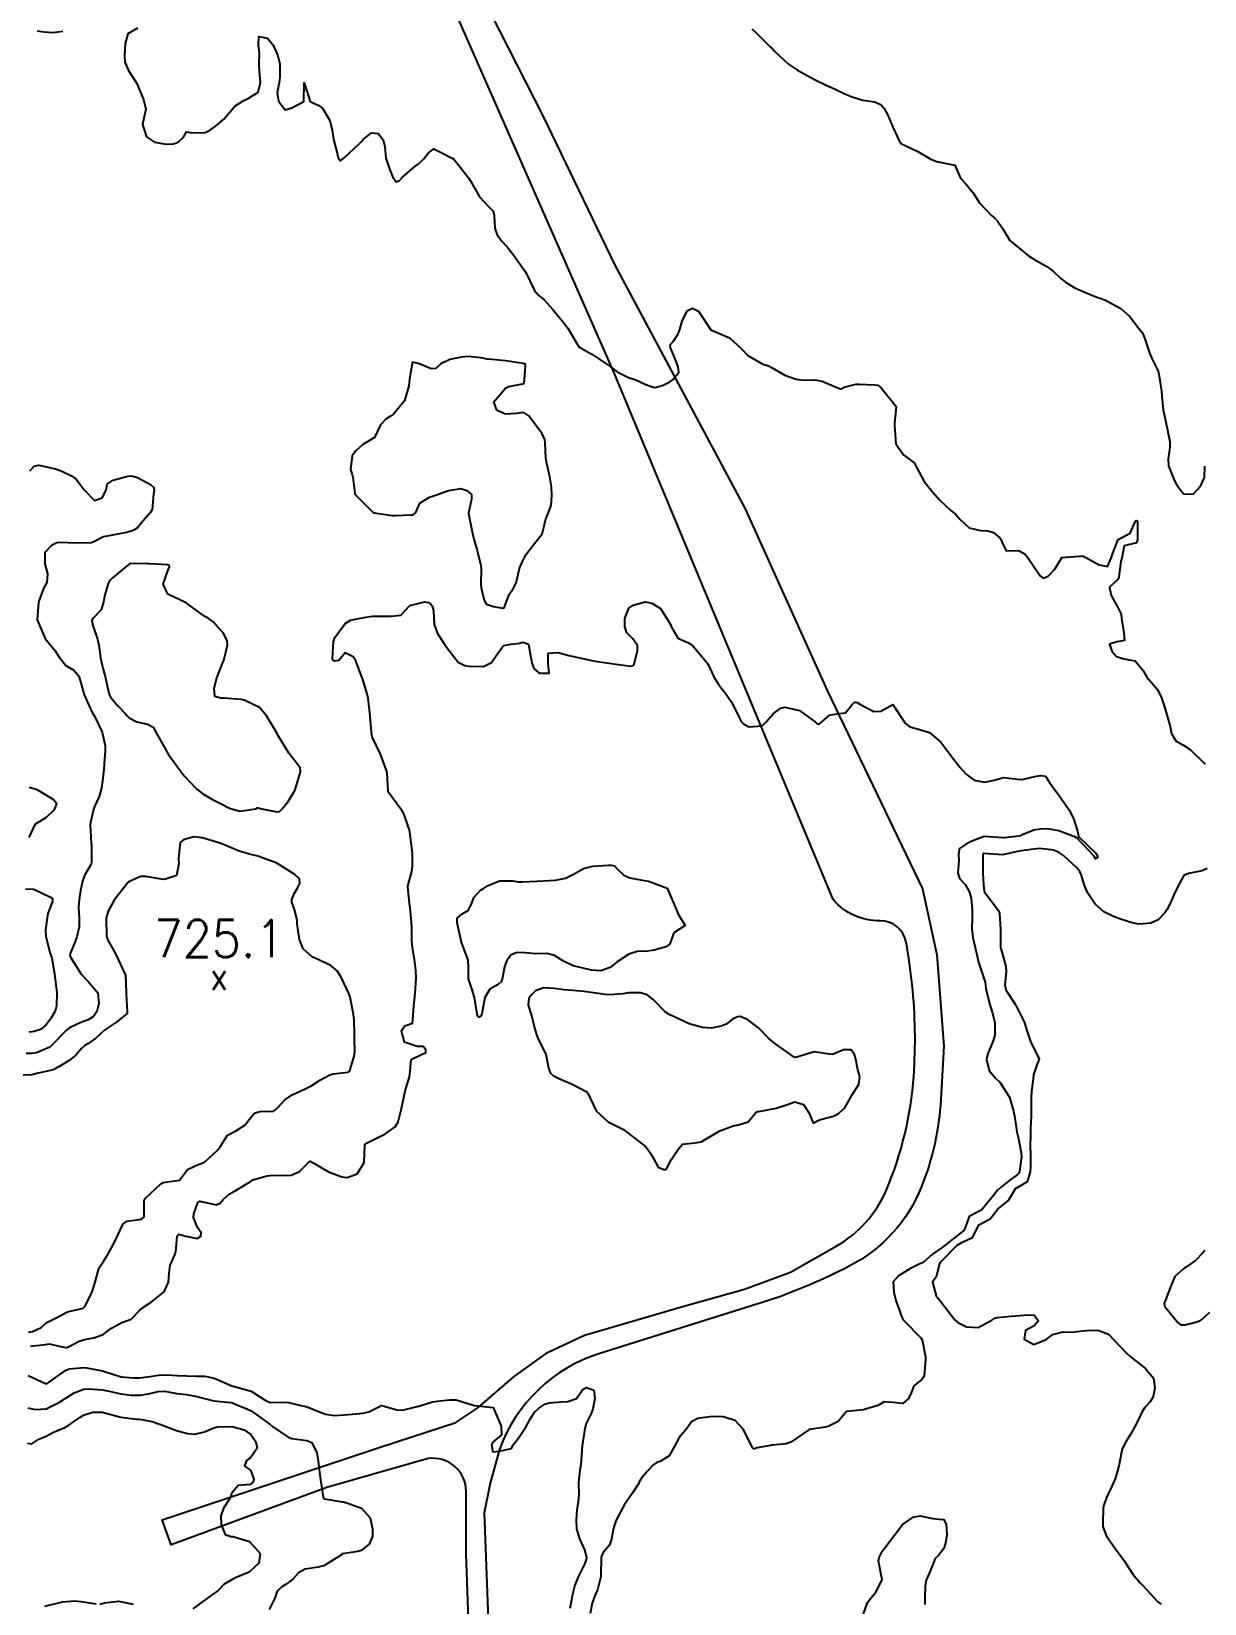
# Model space of a CAD drawing. Header units: metres. Extents: x 307586 to 320046, y 7427249 to 7434250.
# Drawn here: x 311138.2 to 311264.2, y 7432365 to 7432533.9 of the extents above; entities that cross this region are included whole.
import ezdxf
from ezdxf.enums import TextEntityAlignment as Align

# ---------------------------------------------------------------- set-up
doc = ezdxf.new("R2010")
doc.units = ezdxf.units.M
doc.header["$MEASUREMENT"] = 0
for name, color, linetype in [('Curvas de Nivel 1m', 11, 'Continuous'), ('Curvas de Nivel 5m', 15, 'Continuous'), ('Pontos Cotados', 45, 'Continuous'), ('Vias Secundárias', 230, 'Continuous')]:
    doc.layers.add(name, color=color, linetype=linetype)
doc.styles.add('Style-STANDARD', font='STANDARD.shx')

# ---------------------------------------------------------------- blocks, each defined once
blk = doc.blocks.new('ELVTXT_124')
at = {"layer": 'Pontos Cotados', "linetype": 'Continuous', "style": 'Style-STANDARD'}
for s, height, p in [('725.1', 4, (0, 4)), ('x', 3, (0, 0))]:
    blk.add_text(s, height=height, dxfattribs=at).set_placement(p, align=Align.MIDDLE_CENTER)

msp = doc.modelspace()

# ---------------------------------------------------------------- linework, layer by layer
at = {"layer": 'Curvas de Nivel 1m', "flags": 128}
for points, elevation in [([(311138.83, 7432533.94), (311139.59, 7432533.82), (311140.52, 7432533.75), (311141.59, 7432533.92)], 726), ([(311149.6, 7432534.23), (311148.56, 7432533.62), (311148.3, 7432532.59), (311148.23, 7432531.26), (311148.26, 7432530.59), (311148.63, 7432529.67), (311149.36, 7432528.57), (311149.53, 7432528.27), (311150.25, 7432526.56), (311150.51, 7432525.54), (311150.31, 7432524.56), (311150.15, 7432523.89), (311150.59, 7432522.56), (311151.45, 7432521.99), (311152.68, 7432521.76), (311153.45, 7432521.82), (311153.97, 7432521.99), (311154.56, 7432522.51), (311154.89, 7432523.08), (311155.46, 7432523), (311156.9, 7432523.04), (311157.47, 7432523.32), (311158.13, 7432523.82), (311158.89, 7432524.46), (311159.49, 7432525.18), (311160.08, 7432525.86), (311160.96, 7432526.44), (311161.33, 7432526.61), (311161.51, 7432526.68), (311162.56, 7432527.37), (311162.82, 7432528.41), (311162.71, 7432529.58), (311162.69, 7432530.41), (311162.72, 7432531.57), (311162.61, 7432532.41), (311162.66, 7432533.34), (311163.58, 7432533.16), (311164.18, 7432532.39), (311164.69, 7432531.26), (311164.91, 7432530.39), (311164.92, 7432529.01), (311164.82, 7432528.39), (311164.63, 7432527.27), (311164.76, 7432526.39), (311165.49, 7432525.45), (311166.21, 7432525.66), (311167.5, 7432526.36), (311167.53, 7432528.36), (311168.16, 7432526.35), (311169.09, 7432525.93), (311169.5, 7432525.63), (311170.28, 7432524.32), (311170.53, 7432523.26), (311170.67, 7432522.32), (311171.09, 7432520.66), (311171.17, 7432520.31), (311171.43, 7432519.98), (311171.83, 7432520.3), (311173.45, 7432521.85), (311173.68, 7432522.05), (311173.86, 7432522.28), (311174.76, 7432522.98), (311175.46, 7432522.92), (311176.02, 7432522.25), (311176.2, 7432521.49), (311176.3, 7432520.25), (311176.74, 7432518.92), (311177.04, 7432518.24), (311177.41, 7432517.74), (311177.77, 7432517.87), (311178.09, 7432518.23), (311179.42, 7432519.36), (311179.9, 7432519.73), (311180.37, 7432520.2), (311180.84, 7432520.79), (311181.44, 7432521.26), (311182.17, 7432520.91), (311183.43, 7432520.27), (311183.58, 7432520.16), (311184.33, 7432519.25), (311185.19, 7432518.14), (311185.41, 7432517.76), (311186.35, 7432516.13), (311187.37, 7432515.05), (311187.81, 7432514.56), (311187.93, 7432514.11), (311188, 7432512.76), (311188.2, 7432512.11), (311188.67, 7432511.44), (311189.32, 7432510.74), (311189.88, 7432510.08), (311191.29, 7432508.07), (311192.26, 7432506.06), (311192.74, 7432505.53), (311193.25, 7432505.09), (311194.23, 7432504.03), (311195.23, 7432502.81), (311195.84, 7432502.01), (311196.78, 7432500.42), (311197.01, 7432500), (311197.19, 7432499.88), (311198.42, 7432499.21), (311199.18, 7432498.71), (311200.28, 7432497.96), (311201.16, 7432497.33), (311202.37, 7432496.72), (311203.15, 7432496.45), (311204.31, 7432495.91), (311205.14, 7432495.64), (311205.38, 7432495.66), (311206.08, 7432495.89), (311206.8, 7432496.23), (311207.15, 7432496.48), (311207.76, 7432497.27), (311207.71, 7432497.87), (311207.56, 7432498.26), (311207.19, 7432499.16), (311206.88, 7432499.88), (311206.85, 7432500.23), (311207.2, 7432500.63), (311207.7, 7432501.39), (311207.87, 7432501.87), (311208.14, 7432502.77), (311208.68, 7432503.86), (311209.25, 7432504.16), (311209.88, 7432503.84), (311211.22, 7432501.83), (311213.21, 7432500.96), (311214.49, 7432499.79), (311215.19, 7432499.06), (311216.78, 7432498.16), (311217.18, 7432498.05), (311217.4, 7432497.98), (311217.78, 7432497.75), (311219.16, 7432496.97), (311220.36, 7432496.52), (311221.15, 7432496.41), (311222.37, 7432496.47), (311223.15, 7432496.33), (311224.66, 7432495.66), (311225.14, 7432495.48), (311225.27, 7432495.53), (311225.53, 7432495.66), (311226.79, 7432496), (311227.15, 7432495.99), (311228.83, 7432495.93), (311229.15, 7432495.87), (311229.52, 7432495.61), (311231.12, 7432493.59), (311230.94, 7432491.76), (311230.93, 7432491.59), (311231.07, 7432489.59), (311231.89, 7432488.41), (311233.05, 7432487.56), (311234.12, 7432485.55), (311235.01, 7432484.43), (311235.81, 7432483.53), (311236.99, 7432482.42), (311237.5, 7432482.02), (311237.96, 7432481.51), (311238.97, 7432480.57), (311240.18, 7432480.26), (311240.96, 7432480.25), (311241.57, 7432480.07), (311242.28, 7432479.45), (311242.5, 7432479), (311242.94, 7432478.11), (311244.24, 7432478.13), (311244.94, 7432477.78), (311245.24, 7432477.42), (311245.92, 7432476.41), (311246.6, 7432475.4), (311246.9, 7432475.15), (311247.44, 7432475.39), (311248.15, 7432476.14), (311248.93, 7432477.37), (311250.78, 7432477.51), (311250.93, 7432477.53), (311251.12, 7432477.54), (311251.57, 7432477.34), (311252.92, 7432476.59), (311253.81, 7432476.42), (311254.2, 7432477.31), (311254.4, 7432477.84), (311254.95, 7432479.3), (311256.26, 7432479.99), (311256.84, 7432481.28), (311256.93, 7432481.34), (311256.98, 7432481.33), (311257.01, 7432481.31), (311257.03, 7432481.28), (311257.05, 7432481.21), (311257.05, 7432479.28), (311256.95, 7432478.95), (311255.61, 7432478.63), (311255.34, 7432477.3), (311255.26, 7432476.96), (311255.05, 7432475.3), (311255.04, 7432475.16), (311254.9, 7432474.98), (311254.02, 7432474.18), (311254.21, 7432473.31), (311254.87, 7432472.16), (311255.3, 7432471.3), (311255.32, 7432470.83), (311255.58, 7432469.29), (311255.65, 7432468.46), (311254.82, 7432468.32), (311254.05, 7432468.08), (311254.28, 7432467.31), (311254.8, 7432466.75), (311255.58, 7432466.51), (311256.8, 7432466.27), (311257.62, 7432465.27), (311258.04, 7432464.53), (311258.77, 7432463.7), (311259.15, 7432463.25), (311259.58, 7432462.42), (311259.99, 7432461.24), (311260.49, 7432459.46), (311260.54, 7432459.23), (311260.71, 7432458.48), (311261.15, 7432457.68), (311261.97, 7432457.21), (311262.69, 7432456.75), (311264.31, 7432455.18)], 726), ([(311138.04, 7432486.7), (311138.53, 7432487.2), (311139.03, 7432487.3), (311140.79, 7432486.91), (311141.03, 7432486.84), (311141.5, 7432486.66), (311142.53, 7432486.16), (311143.01, 7432485.8), (311143.88, 7432484.63), (311144.99, 7432483.51), (311145.83, 7432483.77), (311146.26, 7432484.61), (311146.37, 7432485.25), (311147.01, 7432485.7), (311148.57, 7432486.13), (311149.02, 7432486.16), (311149.62, 7432485.96), (311151.01, 7432485.22), (311151.37, 7432484.91), (311151.4, 7432484.54), (311151.34, 7432484.2), (311151.18, 7432482.55), (311150.97, 7432482.18), (311150.21, 7432481.31), (311149.6, 7432480.56), (311149.21, 7432480.31), (311148.95, 7432480.22), (311148.43, 7432480.06), (311146.94, 7432479.78), (311145.95, 7432479.6), (311144.94, 7432479.07), (311144.62, 7432478.94), (311142.94, 7432478.93), (311141.26, 7432478.99), (311140.94, 7432478.94), (311140.36, 7432478.68), (311139.67, 7432477.93), (311139.66, 7432476.68), (311139.95, 7432475.62), (311139.87, 7432474.68), (311139.52, 7432474.04), (311139.01, 7432472.69), (311138.99, 7432472.55), (311138.83, 7432470.69), (311139.68, 7432468.68), (311140.79, 7432467.32), (311141.21, 7432466.66), (311141.91, 7432465.79), (311142.77, 7432465.26), (311143.3, 7432464.63), (311143.57, 7432463.81), (311143.88, 7432462.63), (311144.71, 7432460.81), (311144.83, 7432460.62), (311145.01, 7432460.32), (311145.83, 7432458.61), (311146.13, 7432457.14), (311146.13, 7432456.61), (311146.05, 7432455.2), (311146.01, 7432454.61), (311145.85, 7432453.38), (311145.74, 7432452.61), (311145.5, 7432451.71), (311144.99, 7432450.62), (311144.88, 7432450.33), (311144.58, 7432448.92), (311144.53, 7432448.66), (311144.53, 7432448.62), (311144.56, 7432448.06), (311144.65, 7432446.62), (311144.66, 7432446.5), (311144.69, 7432444.62), (311144.65, 7432444.49), (311144.52, 7432444.27), (311143.92, 7432443.21), (311143.71, 7432442.63), (311143.5, 7432441.62), (311143.34, 7432440.63), (311143.28, 7432439.81), (311143.33, 7432438.63), (311143.35, 7432437.72), (311143.11, 7432436.63), (311142.91, 7432436.14), (311142.41, 7432434.92), (311142.36, 7432434.64), (311142.4, 7432434.45), (311143.55, 7432432.63), (311144.36, 7432431.81), (311145.34, 7432430.61), (311145.47, 7432429.48), (311145.24, 7432428.61), (311144.87, 7432428.07), (311144.32, 7432427.73), (311143.52, 7432427.42), (311142.31, 7432426.86), (311142.03, 7432426.64), (311140.28, 7432424.86), (311140.18, 7432424.78), (311139.93, 7432424.67), (311138.78, 7432424.18), (311138.28, 7432424.09), (311137.66, 7432424.09)], 727), ([(311138.13, 7432392.69), (311139.72, 7432392.86), (311139.91, 7432392.9), (311140.17, 7432392.93), (311141.33, 7432392.65), (311141.9, 7432392.52), (311142.01, 7432392.53), (311142.26, 7432392.64), (311143.34, 7432393.2), (311143.91, 7432393.39), (311144.94, 7432393.58), (311145.92, 7432393.94), (311146.83, 7432394.59), (311147.93, 7432395.22), (311148.92, 7432395.58), (311149.86, 7432396.55), (311149.89, 7432396.6), (311149.94, 7432396.64), (311151.08, 7432397.41), (311151.97, 7432398.13), (311152.19, 7432398.29), (311152.47, 7432398.52), (311152.96, 7432399.54), (311153, 7432400.51), (311153.12, 7432401.39), (311153.64, 7432402.5), (311153.72, 7432402.81), (311153.87, 7432404.5), (311153.93, 7432404.61), (311154.04, 7432404.69), (311154.82, 7432404.49), (311156.04, 7432404.25), (311156.41, 7432404.47), (311156.44, 7432404.86), (311156.05, 7432405.43), (311155.62, 7432406.48), (311155.68, 7432406.88), (311156.09, 7432408.09), (311156.3, 7432408.26), (311158.08, 7432407.85), (311158.49, 7432408.04), (311158.81, 7432408.44), (311159.51, 7432409.02), (311160.1, 7432409.34), (311161.82, 7432410.4), (311161.99, 7432410.53), (311162.12, 7432410.58), (311163.53, 7432410.97), (311164.12, 7432411.04), (311165.5, 7432410.99), (311166.12, 7432411.05), (311167.03, 7432411.44), (311167.93, 7432412.33), (311168.15, 7432412.55), (311168.56, 7432412.33), (311170.13, 7432411.4), (311171.55, 7432410.86), (311172.12, 7432410.79), (311173.21, 7432411.19), (311173.91, 7432412.26), (311173.95, 7432412.45), (311174.05, 7432414.26), (311174.06, 7432414.37), (311174.16, 7432414.45), (311175.36, 7432415.06), (311176.18, 7432415.45), (311177.29, 7432416.22), (311177.63, 7432416.78), (311177.96, 7432418.21), (311178.22, 7432419.39), (311178.38, 7432420.06), (311178.41, 7432420.21), (311178.85, 7432421.6), (311178.91, 7432422.2), (311179.02, 7432423.46), (311180.28, 7432424.07), (311180.59, 7432424.19), (311180.6, 7432424.49), (311180.29, 7432424.87), (311179.64, 7432424.85), (311178.29, 7432425.34), (311178.11, 7432426.02), (311178.05, 7432426.21), (311177.96, 7432426.57), (311178.32, 7432427.07), (311179.15, 7432427.37), (311179.21, 7432428.2), (311179.3, 7432429.24), (311179.42, 7432430.2), (311179.47, 7432431.09), (311179.54, 7432432.2), (311179.52, 7432433.07), (311179.37, 7432434.2), (311179.14, 7432435.48), (311179.07, 7432436.2), (311179.08, 7432437.57), (311179.06, 7432438.2), (311178.92, 7432439.76), (311178.85, 7432440.21), (311178.66, 7432442.04), (311178.68, 7432442.21), (311179.07, 7432443.65), (311179.17, 7432444.2), (311179.14, 7432445.6), (311179.09, 7432446.2), (311178.88, 7432447.9), (311178.8, 7432448.21), (311178.58, 7432448.84), (311178.21, 7432449.84), (311178.02, 7432450.22), (311176.62, 7432452.11), (311176.55, 7432452.24), (311176.53, 7432452.33), (311176.43, 7432454.24), (311176.38, 7432454.51), (311175.73, 7432456.25), (311174.82, 7432458.13), (311174.77, 7432458.26), (311174.7, 7432459.03), (311174.61, 7432460.26), (311174.6, 7432460.37), (311174.38, 7432462.26), (311174.29, 7432462.72), (311173.81, 7432464.27), (311173.26, 7432465.79), (311173.08, 7432466.28), (311172.79, 7432466.71), (311171.94, 7432467.15), (311171.24, 7432466.3), (311170.78, 7432466.25), (311170.63, 7432466.31), (311170.55, 7432466.54), (311170.66, 7432468.31), (311170.69, 7432468.44), (311170.82, 7432468.77), (311171.92, 7432470.29), (311172.5, 7432470.63), (311172.84, 7432470.72), (311174.13, 7432470.98), (311174.85, 7432471.08), (311176.01, 7432471.08), (311176.85, 7432471.06), (311177.9, 7432471.18), (311178.86, 7432472.21), (311180.46, 7432472.6), (311180.87, 7432472.54), (311181.09, 7432472.41), (311181.28, 7432472.18), (311181.4, 7432471.64), (311181.47, 7432470.18), (311181.85, 7432469.2), (311182.54, 7432468.16), (311182.81, 7432467.76), (311184.07, 7432466.15), (311184.78, 7432465.78), (311185.23, 7432465.69), (311186.78, 7432465.67), (311187.63, 7432466.11), (311188.12, 7432466.77), (311188.81, 7432467.79), (311188.97, 7432467.93), (311189.73, 7432468.08), (311190.7, 7432468.19), (311190.81, 7432468.22), (311191.04, 7432468.29), (311191.63, 7432468.06), (311191.81, 7432467.04), (311191.97, 7432466.05), (311192.18, 7432465.46), (311192.77, 7432464.96), (311193.84, 7432464.96), (311193.72, 7432466.03), (311193.73, 7432467.1), (311194.8, 7432467.16), (311195.95, 7432466.86), (311196.79, 7432466.69), (311198.43, 7432466.33), (311198.79, 7432466.26), (311200.78, 7432465.95), (311202.57, 7432465.71), (311202.78, 7432465.76), (311202.89, 7432465.81), (311202.96, 7432465.92), (311203.33, 7432467.39), (311203.34, 7432467.91), (311202.82, 7432468.64), (311202.18, 7432469.28), (311201.95, 7432469.93), (311201.95, 7432470.83), (311202.4, 7432471.93), (311202.87, 7432472.27), (311204.14, 7432472.63), (311204.87, 7432472.49), (311205.8, 7432471.89), (311206.84, 7432470.25), (311206.97, 7432469.88), (311207.67, 7432468.72), (311208.82, 7432468.2), (311209.29, 7432467.85), (311210.79, 7432466.09), (311210.95, 7432465.83), (311211.52, 7432464.57), (311212, 7432463.81), (311212.33, 7432463.38), (311212.75, 7432462.83), (311213.46, 7432461.79), (311214.18, 7432460.32), (311214.47, 7432459.78), (311214.71, 7432459.53), (311215.3, 7432459.18), (311216.71, 7432459.29), (311217.19, 7432459.75), (311217.89, 7432460.58), (311218.73, 7432461.18), (311219.17, 7432461.29), (311220.73, 7432460.93), (311222.44, 7432459.68), (311222.59, 7432459.56), (311222.71, 7432459.51), (311222.89, 7432459.5), (311223.1, 7432459.68), (311223.96, 7432460.43), (311224.73, 7432460.58), (311225.67, 7432460.71), (311226.44, 7432461.64), (311226.59, 7432461.8), (311226.74, 7432461.84), (311226.92, 7432461.81), (311227.21, 7432461.63), (311228.73, 7432460.84), (311229.47, 7432460.87), (311230.74, 7432461.59), (311232.09, 7432459.57), (311232.44, 7432459.29), (311232.71, 7432459.17), (311233.27, 7432459), (311234.7, 7432458.57), (311235.91, 7432457.53), (311236.68, 7432456.55), (311237.46, 7432455.51), (311237.99, 7432454.83), (311238.65, 7432454.09), (311239.5, 7432453.48), (311240.64, 7432453.25), (311241.63, 7432453.46), (311242.65, 7432453.74), (311244.52, 7432453.55), (311244.64, 7432453.55), (311246.17, 7432453.89), (311246.65, 7432453.97), (311247.15, 7432453.9), (311247.48, 7432453.39), (311247.96, 7432452.71), (311248.63, 7432451.81), (311248.91, 7432451.37), (311249.65, 7432450.32), (311250.16, 7432449.35), (311250.58, 7432447.97), (311250.69, 7432447.46), (311250.76, 7432447.35), (311252.55, 7432445.61), (311252.74, 7432445.32), (311252.74, 7432445.12), (311252.54, 7432445.01), (311252.42, 7432445.2), (311252.35, 7432445.32), (311250.57, 7432447.22), (311250.38, 7432447.35), (311248.58, 7432448.01), (311247.42, 7432448.23), (311246.58, 7432448.21), (311245.89, 7432448.09), (311244.57, 7432447.54), (311244.49, 7432447.5), (311244, 7432447.43), (311242.74, 7432447.27), (311242.57, 7432447.27), (311240.61, 7432447.43), (311240.57, 7432447.43), (311239.17, 7432446.87), (311238.56, 7432446.54), (311237.91, 7432446.14), (311237.81, 7432445.5), (311237.84, 7432444.8), (311237.74, 7432443.5), (311237.91, 7432442.89), (311238.51, 7432442.26), (311238.97, 7432441.49), (311239.17, 7432440.81), (311239.28, 7432439.48), (311239.27, 7432438.68), (311239.26, 7432437.48), (311239.36, 7432436.56), (311239.59, 7432435.48), (311239.97, 7432433.91), (311240.09, 7432433.47), (311240.39, 7432432.61), (311240.68, 7432431.76), (311240.72, 7432431.47), (311240.75, 7432431.09), (311241.13, 7432429.46), (311241.44, 7432428.55), (311241.7, 7432427.45), (311241.7, 7432426.07), (311241.52, 7432425.45), (311240.95, 7432424.12), (311240.83, 7432423.46), (311241.09, 7432422.27), (311241.8, 7432421.45), (311242.26, 7432421.02), (311243.28, 7432419.43), (311243.73, 7432417.91), (311243.81, 7432417.42), (311244.13, 7432415.48), (311244.15, 7432415.42), (311244.18, 7432415.29), (311244.56, 7432413.42), (311244.57, 7432413), (311244.36, 7432411.42), (311244.3, 7432411.26), (311244.14, 7432411.11), (311243.17, 7432410.39), (311242.11, 7432409.52), (311242.06, 7432409.49), (311242.01, 7432409.44), (311241.71, 7432409.05), (311240.44, 7432407.46), (311240.27, 7432407.28), (311240.09, 7432407.2), (311238.96, 7432406.6), (311238.58, 7432405.48), (311238.43, 7432405.12), (311238.06, 7432404.85), (311236.37, 7432403.52), (311236.04, 7432403.27), (311235.01, 7432402.56), (311234.02, 7432401.67), (311233.95, 7432401.62), (311233.74, 7432401.54), (311232.59, 7432400.98), (311232.01, 7432400.61), (311231.37, 7432400.21), (311230.78, 7432399.58), (311230.88, 7432398.48), (311231.09, 7432397.57), (311231.73, 7432395.78), (311231.83, 7432395.56), (311231.87, 7432395.49), (311231.94, 7432395.42), (311233.81, 7432393.54), (311233.92, 7432393.36), (311234.25, 7432391.54), (311234.25, 7432391.19), (311234.11, 7432389.54), (311234.06, 7432389.35), (311233.87, 7432389.1), (311233, 7432388.41), (311232.68, 7432387.55), (311232.39, 7432387), (311231.84, 7432386.52), (311230.78, 7432386.63), (311229.84, 7432386.68), (311229.14, 7432386.29), (311227.83, 7432385.89), (311227.59, 7432385.85), (311225.82, 7432385.67), (311225.8, 7432385.66), (311225.78, 7432385.64), (311224.89, 7432384.57), (311223.81, 7432384.05), (311223.49, 7432383.98), (311221.8, 7432383.71), (311221.72, 7432383.68), (311219.79, 7432382.35), (311219.31, 7432382.19), (311217.79, 7432382.05), (311216.2, 7432381.75), (311215.9, 7432381.64), (311215.78, 7432381.64), (311215.69, 7432381.76), (311215.61, 7432381.93), (311214.68, 7432383.77), (311213.81, 7432384.68), (311212.52, 7432385.09), (311211.82, 7432385.13), (311211.11, 7432385.1), (311209.81, 7432384.91), (311209.12, 7432384.53), (311208.64, 7432383.84), (311208.26, 7432383.39), (311207.79, 7432382.87), (311207.27, 7432381.86), (311206.73, 7432380.9), (311205.76, 7432380.28), (311205.43, 7432380.21), (311204.98, 7432379.89), (311204.39, 7432379.25), (311203.74, 7432378.49), (311203.52, 7432378.11), (311203.42, 7432377.9), (311202.76, 7432376.86), (311202.1, 7432375.92), (311201.94, 7432375.68), (311201.7, 7432375.29), (311200.99, 7432373.93), (311200.73, 7432372.99), (311200.55, 7432371.94), (311200.31, 7432371.29), (311199.64, 7432370.52), (311199.45, 7432370.13), (311199.44, 7432369.95), (311199.4, 7432368.17), (311199.39, 7432367.95), (311199.02, 7432366.52), (311198.78, 7432365.96), (311198.46, 7432365.08), (311198.23, 7432363.96)], 727), ([(311137.98, 7432452.7), (311138.48, 7432452.56), (311138.61, 7432452.53), (311138.88, 7432452.42), (311140.6, 7432451.39), (311140.92, 7432450.99), (311140.83, 7432450.67), (311140.59, 7432450.22), (311139.81, 7432449.45), (311138.57, 7432448.69), (311137.94, 7432447.32)], 728), ([(311137.92, 7432394.17), (311138.34, 7432394.26), (311139.26, 7432394.68), (311139.61, 7432394.99), (311139.93, 7432395.25), (311141.09, 7432395.81), (311141.94, 7432396.28), (311142.2, 7432396.38), (311143.33, 7432396.63), (311143.79, 7432396.77), (311143.95, 7432396.94), (311144.54, 7432398.03), (311144.77, 7432398.61), (311145.06, 7432399.53), (311145.35, 7432400.61), (311145.51, 7432401.09), (311146.01, 7432401.84), (311146.3, 7432402.32), (311146.45, 7432402.59), (311146.99, 7432403.55), (311147.5, 7432404.58), (311148.06, 7432405.81), (311148.51, 7432406.11), (311150.06, 7432406.32), (311150.32, 7432406.55), (311150.34, 7432408.29), (311150.42, 7432408.55), (311152.11, 7432410.12), (311152.38, 7432410.24), (311154.11, 7432410.5), (311154.99, 7432411.63), (311156.14, 7432412.18), (311156.37, 7432412.25), (311156.83, 7432412.47), (311158.15, 7432413.64), (311158.51, 7432414.09), (311158.7, 7432414.44), (311159.29, 7432415.32), (311160.18, 7432415.79), (311161.15, 7432416.42), (311161.6, 7432417), (311162.2, 7432417.71), (311162.74, 7432417.86), (311164.21, 7432417.92), (311164.49, 7432418.1), (311164.75, 7432418.37), (311165.45, 7432419.14), (311166.23, 7432419.66), (311167.7, 7432420.34), (311168.06, 7432420.51), (311168.24, 7432420.61), (311169.29, 7432421.27), (311170.26, 7432421.8), (311170.65, 7432421.91), (311172.26, 7432422.11), (311172.37, 7432422.17), (311172.44, 7432422.28), (311172.87, 7432423.68), (311172.95, 7432424.27), (311172.94, 7432425.63), (311172.94, 7432426.27), (311172.9, 7432427.69), (311172.82, 7432428.28), (311172.47, 7432430.16), (311172.43, 7432430.28), (311172.36, 7432430.47), (311171.49, 7432432.29), (311171.06, 7432432.97), (311170.4, 7432433.56), (311168.69, 7432434.33), (311168.4, 7432434.46), (311167.41, 7432435.35), (311167.01, 7432436.35), (311166.77, 7432438.04), (311166.75, 7432438.36), (311166.72, 7432438.62), (311166.47, 7432439.58), (311166.21, 7432440.36), (311166.18, 7432440.66), (311166.49, 7432441.31), (311166.86, 7432441.99), (311167.05, 7432442.35), (311167.02, 7432442.87), (311166.51, 7432443.33), (311164.88, 7432444.38), (311164.52, 7432444.57), (311164.23, 7432444.68), (311162.53, 7432445.3), (311161.65, 7432445.53), (311160.54, 7432445.82), (311159.09, 7432446.44), (311158.55, 7432446.67), (311158.23, 7432446.77), (311156.55, 7432447.26), (311155.67, 7432447.38), (311154.55, 7432447.06), (311154.25, 7432446.8), (311154.15, 7432446.5), (311154.02, 7432445.01), (311154.04, 7432444.5), (311153.8, 7432443.22), (311152.5, 7432442.8), (311152.19, 7432442.83), (311150.5, 7432443.13), (311149.94, 7432443.12), (311148.74, 7432442.57), (311148.59, 7432442.47), (311148.49, 7432442.37), (311147.09, 7432440.59), (311146.46, 7432439.4), (311146.28, 7432438.78), (311146.26, 7432438.6), (311146.29, 7432436.73), (311146.31, 7432436.6), (311146.42, 7432436.28), (311147.03, 7432435.21), (311147.34, 7432434.59), (311148.23, 7432432.72), (311148.31, 7432432.57), (311148.32, 7432432.52), (311148.36, 7432431.69), (311148.4, 7432430.57), (311148.4, 7432430.52), (311148.52, 7432428.57), (311148.49, 7432428.41), (311148.33, 7432428.26), (311147.38, 7432427.52), (311146.31, 7432426.79), (311146.2, 7432426.71), (311146.07, 7432426.6), (311145.14, 7432425.77), (311144.29, 7432425.16), (311143.96, 7432424.95), (311143.58, 7432424.63), (311142.99, 7432423.92), (311142.27, 7432423.36), (311141.17, 7432422.66), (311140.57, 7432422.36), (311140.26, 7432422.29), (311138.94, 7432422), (311138.25, 7432421.82), (311137.32, 7432421.77)], 726), ([(311264.53, 7432443.96), (311264, 7432443.72), (311262.53, 7432443.43), (311262.03, 7432443.21), (311261.42, 7432442.13), (311260.98, 7432441.22), (311260.84, 7432440.89), (311260.49, 7432440.09), (311260.18, 7432439.53), (311259.99, 7432439.23), (311259.25, 7432438.46), (311258.46, 7432438.09), (311257.18, 7432437.99), (311256.46, 7432438.13), (311255.22, 7432438.54), (311254.47, 7432438.81), (311253.42, 7432439.31), (311252.49, 7432440.13), (311251.71, 7432441.33), (311251.33, 7432442.16), (311250.99, 7432443.34), (311250.86, 7432443.67), (311250.53, 7432444.05), (311249.1, 7432445.36), (311248.55, 7432445.74), (311248, 7432445.93), (311246.55, 7432446.11), (311245.9, 7432446.06), (311244.55, 7432445.87), (311244.16, 7432445.81), (311242.54, 7432445.44), (311240.54, 7432445.57), (311240.47, 7432445.55), (311240.43, 7432445.47), (311240.42, 7432443.57), (311240.43, 7432443.47), (311240.51, 7432442.17), (311240.58, 7432441.55), (311240.61, 7432441.47), (311240.84, 7432441.12), (311242.11, 7432439.45), (311242.22, 7432439.19), (311242.31, 7432437.44), (311242.31, 7432435.55), (311242.33, 7432435.44), (311242.35, 7432435.37), (311242.42, 7432435.15), (311242.88, 7432433.44), (311242.92, 7432432.91), (311242.78, 7432431.44), (311242.94, 7432430.87), (311243.89, 7432429.42), (311244.06, 7432429.13), (311244.34, 7432428.57), (311244.72, 7432427.8), (311244.9, 7432427.41), (311245.17, 7432426.56), (311245.53, 7432425.41), (311246.29, 7432423.85), (311246.46, 7432423.57), (311246.45, 7432423.4), (311246.28, 7432423), (311245.87, 7432421.8), (311245.83, 7432421.4), (311245.64, 7432420.01), (311245.6, 7432419.41), (311245.62, 7432418), (311245.62, 7432417.41), (311245.56, 7432416.04), (311245.53, 7432415.41), (311245.51, 7432414.07), (311245.53, 7432413.41), (311245.54, 7432412.02), (311245.51, 7432411.41), (311245.19, 7432410.34), (311244.12, 7432409.69), (311243.94, 7432409.59), (311243.81, 7432409.42), (311243.19, 7432408.35), (311242.09, 7432407.47), (311242.07, 7432407.44), (311241.23, 7432406.3), (311240.07, 7432405.71), (311239.91, 7432405.63), (311239.85, 7432405.47), (311239.24, 7432404.28), (311238.05, 7432403.73), (311237.65, 7432403.5), (311236.03, 7432401.84), (311235.86, 7432401.69), (311235.77, 7432401.52), (311235.41, 7432400.12), (311235.03, 7432399.53), (311235.43, 7432398.07), (311235.86, 7432397.52), (311235.97, 7432397.37), (311237.4, 7432395.5), (311237.7, 7432395.25), (311237.94, 7432395.1), (311238.67, 7432394.75), (311239.94, 7432394.68), (311241.4, 7432395.45), (311241.72, 7432395.67), (311241.95, 7432395.75), (311243.48, 7432395.9), (311243.95, 7432395.92), (311245.33, 7432396.03), (311245.95, 7432396.02), (311246.4, 7432395.39), (311245.94, 7432394.84), (311245, 7432394.34), (311244.88, 7432393.41), (311245.92, 7432392.87), (311247.23, 7432393.38), (311247.93, 7432393.94), (311249.07, 7432394.22), (311249.93, 7432394.19), (311250.88, 7432394.28), (311251.93, 7432394.4), (311252.88, 7432394.36), (311253.93, 7432393.98), (311254.56, 7432393.29), (311255.91, 7432391.89), (311256.23, 7432391.6), (311256.62, 7432391.27), (311257.89, 7432390.26), (311258.75, 7432389.24), (311258.91, 7432388.2), (311258.71, 7432387.24), (311258.4, 7432386.69), (311257.84, 7432386.09), (311257.51, 7432385.58), (311257.38, 7432385.26), (311256.98, 7432384.43), (311256.34, 7432383.27), (311255.79, 7432382.4), (311255.41, 7432381.66), (311255.32, 7432381.28), (311255.08, 7432379.97), (311254.9, 7432379.29), (311254.63, 7432378.41), (311254.14, 7432377.3), (311254, 7432377.02), (311253.72, 7432376.43), (311253.41, 7432375.6), (311253.37, 7432375.3), (311253.31, 7432373.68), (311253.33, 7432373.3), (311253.67, 7432372.34), (311254.38, 7432371.29), (311255.64, 7432369.57), (311255.82, 7432369.28), (311256.53, 7432368.17), (311257.33, 7432367.25), (311257.61, 7432366.97), (311259.22, 7432365.23), (311259.58, 7432364.97)], 726), ([(311137.58, 7432441.8), (311138.48, 7432441.75), (311140.19, 7432440.95), (311140.47, 7432440.75), (311140.5, 7432440.7), (311140.5, 7432440.67), (311140.47, 7432440.44), (311139.98, 7432439.15), (311139.91, 7432438.68), (311139.72, 7432437.39), (311139.77, 7432436.68), (311140.23, 7432434.85), (311140.29, 7432434.67), (311140.4, 7432434.36), (311140.7, 7432432.67), (311140.87, 7432431.18), (311140.94, 7432430.66), (311140.92, 7432429.24), (311140.78, 7432428.66), (311140.32, 7432427.87), (311139.8, 7432427.19), (311139.19, 7432426.68), (311138.51, 7432426.48), (311138.3, 7432426.44), (311137.99, 7432426.38)], 728), ([(311137.86, 7432389.51), (311139.73, 7432388.67), (311139.85, 7432388.64), (311139.87, 7432388.65), (311139.9, 7432388.67), (311141.87, 7432390.07), (311142.27, 7432390.23), (311143.87, 7432390.38), (311144.12, 7432390.36), (311145.87, 7432390.03), (311146.95, 7432389.67), (311147.86, 7432389.37), (311149.15, 7432389.27), (311149.86, 7432389.27), (311150.7, 7432389.38), (311151.86, 7432389.57), (311152.78, 7432389.59), (311153.86, 7432389.54), (311154.87, 7432389.48), (311155.86, 7432389.45), (311156.85, 7432389.45), (311157.86, 7432389.24), (311159.74, 7432388.43), (311159.85, 7432388.39), (311159.9, 7432388.38), (311161.84, 7432387.83), (311163.33, 7432386.89), (311163.83, 7432386.62), (311165.53, 7432386.66), (311165.83, 7432386.62), (311167.03, 7432386.34), (311167.68, 7432386.19), (311167.82, 7432386.16), (311168.09, 7432386.05), (311169.81, 7432385.38), (311170.76, 7432385.24), (311171.81, 7432385.3), (311172.7, 7432385.38), (311173.82, 7432385.49), (311174.45, 7432385.62), (311175.68, 7432386.24), (311175.77, 7432386.29), (311175.82, 7432386.3), (311176.13, 7432386.24), (311177.46, 7432385.85), (311177.82, 7432385.79), (311178.21, 7432385.82), (311179.64, 7432386.19), (311179.78, 7432386.23), (311179.82, 7432386.24), (311181.32, 7432386.68), (311181.83, 7432386.76), (311183.08, 7432386.91), (311183.83, 7432386.92), (311185.58, 7432386.37), (311185.83, 7432386.29), (311187.82, 7432386.09), (311188.69, 7432384.08), (311188.73, 7432383.14), (311187.79, 7432382.37), (311187.65, 7432382.09), (311187.77, 7432381.34), (311188.45, 7432381.41), (311189.78, 7432381.69), (311189.91, 7432381.94), (311189.98, 7432382.07), (311190.58, 7432382.85), (311191.35, 7432384.05), (311191.81, 7432384.85), (311192.28, 7432385.57), (311192.72, 7432386.03), (311193.39, 7432386.46), (311193.83, 7432386.59), (311195.15, 7432386.69), (311195.83, 7432386.72), (311196.77, 7432387.06), (311197.41, 7432387.98), (311197.86, 7432388.22), (311198.63, 7432387.96), (311198.73, 7432387.07), (311198.54, 7432385.96), (311198.34, 7432385.45), (311197.81, 7432384.37), (311197.69, 7432383.97), (311197.67, 7432383.84), (311197.39, 7432381.98), (311197.27, 7432380.47), (311197.23, 7432379.98), (311197.12, 7432379.35), (311196.98, 7432377.98), (311197.01, 7432376.69), (311196.96, 7432375.98), (311196.82, 7432375.1), (311196.74, 7432373.98), (311196.76, 7432373.07), (311197.11, 7432371.98), (311197.65, 7432370.8), (311197.84, 7432369.97), (311197.83, 7432369.77), (311197.63, 7432369.26), (311197, 7432367.98), (311196.59, 7432366.99), (311196.34, 7432365.99), (311196.07, 7432364.49)], 728), ([(311137.82, 7432386.04), (311138.63, 7432385.87), (311139.82, 7432385.95), (311141.25, 7432386.65), (311141.58, 7432386.89), (311141.83, 7432387.07), (311142.8, 7432387.67), (311143.84, 7432388.06), (311144.36, 7432388.1), (311145.84, 7432387.97), (311146.58, 7432387.85), (311147.84, 7432387.57), (311148.98, 7432387.41), (311149.84, 7432387.41), (311150.81, 7432387.56), (311151.84, 7432387.82), (311152.52, 7432387.83), (311153.84, 7432387.6), (311154.86, 7432387.47), (311155.84, 7432387.32), (311157.37, 7432386.91), (311157.83, 7432386.81), (311159.65, 7432386.61), (311159.83, 7432386.57), (311160.21, 7432386.42), (311161.37, 7432385.96), (311161.82, 7432385.73), (311163.72, 7432384.38), (311163.8, 7432384.32), (311164.12, 7432384.06), (311165.79, 7432382.9), (311166.19, 7432382.76), (311167.79, 7432382.54), (311168.34, 7432382.32), (311168.87, 7432381.21), (311169.03, 7432380.32), (311169.21, 7432378.84), (311169.28, 7432378.31), (311169.57, 7432376.44), (311169.63, 7432376.31), (311169.7, 7432376.28), (311171.4, 7432375.98), (311171.7, 7432375.94), (311172.11, 7432375.86), (311173.69, 7432375.28), (311174.6, 7432374.25), (311174.87, 7432373.05), (311174.85, 7432372.25), (311174.51, 7432371.39), (311173.64, 7432370.72), (311173.3, 7432370.61), (311171.63, 7432370.36), (311171.58, 7432370.33), (311171.52, 7432370.28), (311169.62, 7432369.09), (311169.01, 7432368.93), (311167.62, 7432368.73), (311166.91, 7432368.34), (311166.29, 7432367.66), (311165.59, 7432367.1), (311165.13, 7432366.82), (311164.62, 7432366.37), (311164.35, 7432365.6), (311163.75, 7432364.38)], 729), ([(311227.56, 7432363.82), (311228.05, 7432365.14), (311228.39, 7432365.6), (311228.94, 7432366.25), (311229.61, 7432367.59), (311229.23, 7432369.59), (311229.28, 7432369.96), (311229.65, 7432370.68), (311230.04, 7432371.21), (311230.31, 7432371.58), (311231.68, 7432373.38), (311231.76, 7432373.48), (311231.86, 7432373.56), (311232.93, 7432374.31), (311233.69, 7432374.45), (311235.05, 7432374.17), (311235.69, 7432374.11), (311236.24, 7432374.06), (311236.5, 7432373.51), (311236.57, 7432372.41), (311236.41, 7432371.51), (311236.22, 7432370.95), (311235.64, 7432370.17), (311235.3, 7432369.86), (311235.16, 7432369.52), (311234.73, 7432368.42), (311234.34, 7432367.53), (311234.22, 7432366.92), (311234.2, 7432365.53), (311234.18, 7432364.94)], 727), ([(311139.65, 7432364.75), (311141.57, 7432365.23), (311142.89, 7432365.31), (311143.57, 7432365.24), (311145.17, 7432365)], 731), ([(311145.57, 7432364.98), (311146.08, 7432365.1), (311147.57, 7432365.3), (311149.14, 7432364.98)], 731)]:
    msp.add_lwpolyline(points, dxfattribs=dict(at, elevation=elevation))
for points, elevation in [([(311191.17, 7432498.19), (311191.03, 7432498.21), (311189.18, 7432498.49), (311187.69, 7432498.63), (311187.18, 7432498.69), (311186.5, 7432498.81), (311185.18, 7432498.96), (311184.42, 7432498.91), (311183.18, 7432498.63), (311182.21, 7432498.17), (311181.67, 7432497.68), (311181.16, 7432497.63), (311179.81, 7432498.2), (311179.17, 7432498.35), (311179.11, 7432498.21), (311178.84, 7432496.52), (311178.8, 7432496.22), (311178.75, 7432495.83), (311178.28, 7432494.22), (311177.11, 7432492.78), (311176.79, 7432492.56), (311176.28, 7432492.25), (311175.73, 7432491.61), (311175.07, 7432490.26), (311173.83, 7432489.5), (311173.06, 7432488.84), (311172.68, 7432488.29), (311172.5, 7432486.82), (311172.68, 7432486.29), (311172.75, 7432486.02), (311172.95, 7432484.28), (311172.96, 7432484.24), (311173, 7432484.16), (311174.88, 7432482.26), (311174.98, 7432482.21), (311175.05, 7432482.19), (311176.98, 7432481.9), (311177.33, 7432481.89), (311178.98, 7432481.95), (311179.22, 7432481.97), (311179.52, 7432482.2), (311179.96, 7432483.23), (311181, 7432483.85), (311181.95, 7432484.18), (311183.01, 7432484.59), (311184.36, 7432484.8), (311185.01, 7432484.59), (311185.51, 7432484.13), (311185.49, 7432483.65), (311185.18, 7432482.14), (311185.21, 7432481.91), (311185.56, 7432480.13), (311185.73, 7432479.35), (311186.09, 7432478.13), (311186.51, 7432476.52), (311186.54, 7432476.12), (311186.5, 7432474.51), (311186.53, 7432474.12), (311186.87, 7432472.79), (311187.12, 7432472.37), (311187.86, 7432472.11), (311188.86, 7432471.94), (311188.97, 7432471.98), (311189.05, 7432472.09), (311189.55, 7432473.41), (311189.99, 7432474.08), (311190.31, 7432474.66), (311190.6, 7432476.07), (311190.68, 7432476.3), (311190.91, 7432476.81), (311191.34, 7432477.66), (311191.61, 7432478.06), (311192.95, 7432479.73), (311193.07, 7432479.92), (311193.11, 7432480.04), (311193.47, 7432481.54), (311193.69, 7432482.03), (311194.05, 7432482.97), (311194.13, 7432484.03), (311194.08, 7432484.96), (311193.92, 7432486.03), (311193.59, 7432487.49), (311193.49, 7432488.04), (311193.42, 7432489.69), (311193.37, 7432490.04), (311193.08, 7432490.66), (311192.06, 7432492.06), (311191.64, 7432492.6), (311191.11, 7432492.95), (311190.34, 7432492.85), (311189.11, 7432492.79), (311188.22, 7432493.2), (311187.91, 7432494.11), (311189.14, 7432495.57), (311189.49, 7432495.74), (311191.14, 7432496.07), (311191.29, 7432497.94), (311191.28, 7432498.07), (311191.25, 7432498.15)], 726), ([(311152.85, 7432476.58), (311150.91, 7432476.7), (311150.74, 7432476.71), (311148.91, 7432476.74), (311148.78, 7432476.7), (311148.58, 7432476.57), (311146.89, 7432475.15), (311146.62, 7432474.87), (311146.45, 7432474.6), (311146.1, 7432473.37), (311145.96, 7432472.61), (311145.71, 7432471.74), (311144.84, 7432470.86), (311144.74, 7432470.71), (311144.72, 7432470.62), (311144.83, 7432470.09), (311145.32, 7432468.61), (311145.47, 7432467.95), (311145.64, 7432466.61), (311145.9, 7432465.49), (311146.13, 7432464.61), (311146.52, 7432462.82), (311146.6, 7432462.6), (311146.73, 7432462.38), (311147.55, 7432461.42), (311148.34, 7432460.58), (311148.51, 7432460.37), (311148.71, 7432460.15), (311149.53, 7432459.73), (311150.7, 7432459.47), (311151.3, 7432459.14), (311151.61, 7432458.54), (311152.67, 7432456.71), (311152.77, 7432456.52), (311152.96, 7432456.22), (311154.18, 7432454.5), (311154.64, 7432453.93), (311155.99, 7432452.49), (311156.62, 7432452), (311157.68, 7432451.39), (311158.6, 7432450.92), (311159.48, 7432450.44), (311160.59, 7432450.15), (311162.32, 7432450.4), (311162.52, 7432450.48), (311162.59, 7432450.48), (311162.98, 7432450.4), (311164.59, 7432450.05), (311164.86, 7432450.11), (311165.15, 7432450.37), (311165.8, 7432451.18), (311166.5, 7432452.36), (311166.54, 7432452.44), (311166.63, 7432452.67), (311167.11, 7432454.35), (311167.09, 7432454.8), (311166.65, 7432455.35), (311165.87, 7432456.37), (311164.69, 7432458.31), (311164.65, 7432458.38), (311164.6, 7432458.48), (311163.48, 7432460.39), (311162.73, 7432461.28), (311161.09, 7432462.07), (311160.74, 7432462.14), (311158.91, 7432462.27), (311158.73, 7432462.27), (311158.56, 7432462.28), (311157.92, 7432462.46), (311157.85, 7432463.36), (311158.14, 7432464.46), (311158.78, 7432466.1), (311158.9, 7432466.33), (311158.94, 7432466.45), (311159.27, 7432467.98), (311159.26, 7432468.45), (311158.82, 7432469.27), (311158.24, 7432469.88), (311157.76, 7432470.47), (311157.21, 7432470.85), (311156.84, 7432471.05), (311154.85, 7432472.5), (311152.87, 7432473.44), (311152.38, 7432474.53), (311152.9, 7432476.05), (311153.04, 7432476.38), (311153, 7432476.52), (311152.9, 7432476.57)], 726), ([(311200.84, 7432444.26), (311201.15, 7432443.94), (311201.85, 7432443.26), (311202.51, 7432442.97), (311203.66, 7432442.76), (311204.51, 7432442.61), (311206.5, 7432441.88), (311207.36, 7432439.87), (311207.69, 7432439.08), (311208.45, 7432437.85), (311207.24, 7432437.06), (311206.79, 7432435.87), (311206.42, 7432435.58), (311205.1, 7432435.21), (311204.42, 7432435.11), (311203.28, 7432435.05), (311202.41, 7432434.79), (311201.16, 7432433.94), (311200.4, 7432433.35), (311199.38, 7432432.98), (311198.39, 7432433.07), (311197.64, 7432433.22), (311196.4, 7432433.53), (311195.39, 7432434.01), (311194.41, 7432434.63), (311193.59, 7432434.85), (311192.41, 7432434.81), (311191.27, 7432434.92), (311190.41, 7432434.95), (311189.77, 7432434.71), (311189.29, 7432434.08), (311189.05, 7432433.43), (311188.79, 7432432.09), (311188.67, 7432431.79), (311188.37, 7432431.52), (311187.47, 7432431), (311186.93, 7432430.11), (311186.6, 7432428.38), (311186.5, 7432428.12), (311186.33, 7432428), (311186.19, 7432428.12), (311186.11, 7432428.35), (311185.82, 7432430.13), (311185.56, 7432430.93), (311185.19, 7432432.13), (311185.17, 7432433.36), (311185.12, 7432434.13), (311184.42, 7432436.05), (311184.39, 7432436.14), (311184.38, 7432436.19), (311183.95, 7432438.14), (311183.97, 7432438.64), (311184.46, 7432439.07), (311185.14, 7432439.45), (311185.48, 7432440.13), (311185.74, 7432440.87), (311186.5, 7432441.68), (311186.78, 7432441.84), (311187.22, 7432442.11), (311188.51, 7432442.66), (311189.94, 7432442.64), (311190.51, 7432442.54), (311190.98, 7432442.54), (311192.51, 7432442.63), (311193.85, 7432442.69), (311194.51, 7432442.74), (311195.59, 7432442.94), (311196.52, 7432443.39), (311197.51, 7432443.99), (311198.53, 7432444.22), (311200.16, 7432444.32), (311200.53, 7432444.34)], 728), ([(311205.01, 7432429.89), (311204.36, 7432430.42), (311203.66, 7432430.61), (311202.36, 7432430.61), (311201.76, 7432430.53), (311200.36, 7432430.41), (311199.86, 7432430.45), (311198.36, 7432430.67), (311197.58, 7432430.76), (311196.37, 7432430.86), (311195.41, 7432430.96), (311194.37, 7432431.08), (311193.23, 7432431.17), (311192.36, 7432430.85), (311191.97, 7432430.44), (311191.66, 7432430.05), (311191.58, 7432429.29), (311191.99, 7432428.05), (311192.06, 7432427.77), (311192.31, 7432426.72), (311192.51, 7432426.04), (311192.67, 7432425.66), (311193.47, 7432424.03), (311193.75, 7432422.55), (311193.94, 7432422.02), (311194.26, 7432421.74), (311194.8, 7432421.47), (311196.25, 7432420.85), (311197.87, 7432419.98), (311198.04, 7432419.78), (311198.23, 7432419.3), (311198.9, 7432417.96), (311200.19, 7432416.75), (311201.82, 7432415.93), (311202.04, 7432415.78), (311202.18, 7432415.65), (311203.25, 7432414.83), (311204.17, 7432414.13), (311204.37, 7432413.9), (311204.82, 7432413.23), (311205.55, 7432411.89), (311206.14, 7432411.64), (311206.37, 7432411.64), (311206.53, 7432411.87), (311206.96, 7432412.67), (311207.73, 7432413.86), (311208.17, 7432414.38), (311209.5, 7432414.51), (311210.17, 7432414.62), (311212.18, 7432415.8), (311213.62, 7432416.35), (311214.19, 7432416.45), (311215.2, 7432416.77), (311216.05, 7432417.76), (311216.12, 7432417.85), (311216.21, 7432417.88), (311216.35, 7432417.89), (311218.22, 7432418.22), (311219.33, 7432418.61), (311220.23, 7432418.93), (311221.16, 7432418.63), (311221.77, 7432417.69), (311222.2, 7432416.62), (311222.88, 7432416.99), (311224.21, 7432417.33), (311224.47, 7432417.4), (311224.91, 7432417.65), (311225.59, 7432418.28), (311226.23, 7432419.43), (311226.37, 7432419.64), (311227.11, 7432420.76), (311227.2, 7432421.63), (311227, 7432422.36), (311226.74, 7432423.63), (311226.65, 7432424), (311226.29, 7432424.51), (311225.45, 7432424.49), (311224.29, 7432423.99), (311223.93, 7432424.02), (311222.29, 7432424.3), (311220.43, 7432423.71), (311220.28, 7432423.66), (311220.15, 7432423.71), (311218.3, 7432425.04), (311217.89, 7432425.33), (311217.41, 7432425.74), (311216.32, 7432426.85), (311215.16, 7432427.77), (311214.34, 7432428.07), (311214.06, 7432428.06), (311213.55, 7432427.79), (311212.85, 7432427.27), (311212.32, 7432427.03), (311211.29, 7432426.84), (311210.32, 7432426.89), (311208.88, 7432427.29), (311208.33, 7432427.53), (311207.65, 7432427.86), (311206.74, 7432428.28), (311206.34, 7432428.54)], 727)]:
    msp.add_lwpolyline(points, close=True, dxfattribs=dict(at, elevation=elevation))
at = {"layer": 'Curvas de Nivel 5m', "flags": 128}
for points, elevation in [([(311215.61, 7432534.15), (311216.04, 7432533.78), (311217.59, 7432532.22), (311217.82, 7432532), (311218.05, 7432531.75), (311219.56, 7432530.35), (311220.52, 7432529.72), (311221.55, 7432529.14), (311222.48, 7432528.64), (311223.54, 7432528.15), (311224.56, 7432527.67), (311225.53, 7432527.22), (311226.29, 7432526.88), (311227.52, 7432526.5), (311228.83, 7432526.3), (311229.51, 7432526), (311229.84, 7432525.61), (311230.22, 7432524.88), (311230.75, 7432523.6), (311231.47, 7432522.07), (311231.69, 7432521.81), (311232.15, 7432521.58), (311233.45, 7432520.98), (311234.78, 7432520.21), (311235.44, 7432519.91), (311237.43, 7432519.52), (311238.04, 7432518.13), (311238.61, 7432517.5), (311239.4, 7432516.55), (311240.07, 7432515.48), (311241.37, 7432514.12), (311241.73, 7432513.83), (311242.03, 7432513.46), (311242.57, 7432512.67), (311243.34, 7432511.44), (311245.32, 7432509.79), (311245.89, 7432509.41), (311247.31, 7432508.63), (311248.01, 7432508.09), (311248.77, 7432507.38), (311249.29, 7432506.96), (311250.25, 7432506.39), (311251.27, 7432505.92), (311252.68, 7432505.33), (311253.12, 7432505.18), (311253.26, 7432505.14), (311253.52, 7432505.05), (311255.25, 7432504.12), (311256.17, 7432503.29), (311257.23, 7432501.95), (311257.52, 7432501.57), (311257.69, 7432501.27), (311257.93, 7432500.55), (311258.37, 7432499.26), (311258.6, 7432498.67), (311259.18, 7432497.55), (311259.3, 7432497.25), (311259.35, 7432497.07), (311259.62, 7432495.25), (311259.67, 7432494.72), (311259.81, 7432493.24), (311259.96, 7432492.4), (311260.23, 7432491.24), (311260.52, 7432489.8), (311260.52, 7432489.24), (311260.32, 7432487.98), (311260.38, 7432487.24), (311261.03, 7432485.61), (311261.23, 7432485.23), (311262, 7432484.21), (311263.01, 7432484.19), (311263.51, 7432484.71), (311263.89, 7432485.19), (311264.24, 7432485.98), (311264.26, 7432487.19)], 725), ([(311264.28, 7432402.94), (311264.04, 7432402.67), (311263.3, 7432401.91), (311262.32, 7432401.2), (311262.14, 7432401.08), (311262.02, 7432401.01), (311261.05, 7432400.17), (311260.67, 7432399.22), (311259.97, 7432397.44), (311259.9, 7432397.3), (311259.89, 7432397.23), (311259.97, 7432396.94), (311261.37, 7432395.21), (311261.71, 7432394.98), (311261.94, 7432394.95), (311262.16, 7432394.98), (311263.02, 7432395.19), (311263.74, 7432395.38), (311263.95, 7432395.53), (311264.82, 7432396.31)], 725), ([(311137.78, 7432382.26), (311138.27, 7432382.19), (311139.03, 7432382.68), (311139.56, 7432382.9), (311139.79, 7432383), (311140.53, 7432383.4), (311141.8, 7432383.94), (311142.23, 7432384.2), (311142.84, 7432384.63), (311143.42, 7432385.01), (311143.81, 7432385.27), (311144.83, 7432385.6), (311145.81, 7432385.57), (311146.59, 7432385.37), (311147.81, 7432385.03), (311149.52, 7432384.84), (311149.81, 7432384.82), (311150.05, 7432384.79), (311151.32, 7432384.53), (311151.67, 7432384.4), (311151.8, 7432384.36), (311152.01, 7432384.3), (311153.79, 7432383.61), (311154.99, 7432383.29), (311155.79, 7432383.23), (311156.82, 7432383.49), (311157.8, 7432383.9), (311158.22, 7432384.02), (311159.8, 7432384.05), (311161.09, 7432383.7), (311161.79, 7432383.2), (311162.31, 7432382.39), (311162.46, 7432381.71), (311161.76, 7432380.67), (311161.58, 7432380.57), (311161.31, 7432380.41), (311161.12, 7432379.78), (311161.74, 7432379.35), (311162.11, 7432378.4), (311162.05, 7432378.07), (311161.72, 7432377.82), (311160.44, 7432377.7), (311159.71, 7432376.86), (311159.63, 7432376.5), (311159.61, 7432376.43), (311158.84, 7432375.29), (311158.55, 7432374.44), (311158.59, 7432373.52), (311159.02, 7432372.44), (311159.66, 7432372.24), (311159.86, 7432372.22), (311161.65, 7432371.68), (311162.78, 7432370.39), (311162.66, 7432369.35), (311161.61, 7432368.4), (311160.22, 7432367.81), (311159.6, 7432367.52), (311158.92, 7432367.11), (311158.27, 7432366.44), (311157.88, 7432366.15), (311157.58, 7432365.94), (311155.56, 7432364.48)], 730)]:
    msp.add_lwpolyline(points, dxfattribs=dict(at, elevation=elevation))
at = {"layer": 'Vias Secundárias'}
for points in [[(311180.09, 7432550.49), (311193.17, 7432524.81), (311200.88, 7432508.76), (311214.91, 7432482.6), (311223.72, 7432463.09), (311233.96, 7432441.79), (311235.47, 7432434.72), (311236.23, 7432424.89), (311235.91, 7432419.17, -0.080825), (311233.85, 7432409.83, -0.18108), (311226.07, 7432401.25, -0.036758), (311217.51, 7432397.6), (311199.27, 7432391.89, 0.233678), (311188.49, 7432381.59), (311187.49, 7432377.95), (311186.85, 7432374.77), (311187.65, 7432353.87)], [(311185.69, 7432349.11), (311184.92, 7432370.41), (311184.92, 7432377.07, 0.455396), (311180.85, 7432380.6), (311169.96, 7432377.51), (311153.22, 7432371.34), (311152.25, 7432374.02), (311175.7, 7432381.83), (311183.82, 7432384.47), (311186.16, 7432386.04), (311190.07, 7432389.42), (311193.72, 7432392.03), (311197.63, 7432393.85), (311208.31, 7432396.97), (311214.82, 7432398.8), (311219.77, 7432400.63), (311224.67, 7432403.41, 0.165063), (311230.06, 7432409.45, 0.082918), (311233, 7432421.68, 0.043367), (311232.84, 7432431.5, 0.019397), (311232.18, 7432436.06, 0.365814), (311229.41, 7432438.35, -0.221898), (311224.35, 7432440.63), (311200.83, 7432497.2), (311182.4, 7432539.05)]]:
    msp.add_lwpolyline(points, format="xyb", dxfattribs=at)

# ---------------------------------------------------------------- block references
at = {"layer": 'Pontos Cotados', "linetype": 'Continuous'}
msp.add_blockref('ELVTXT_124', (311158.38, 7432432.45, 725.09), dxfattribs=at)

doc.saveas('drawing.dxf')
